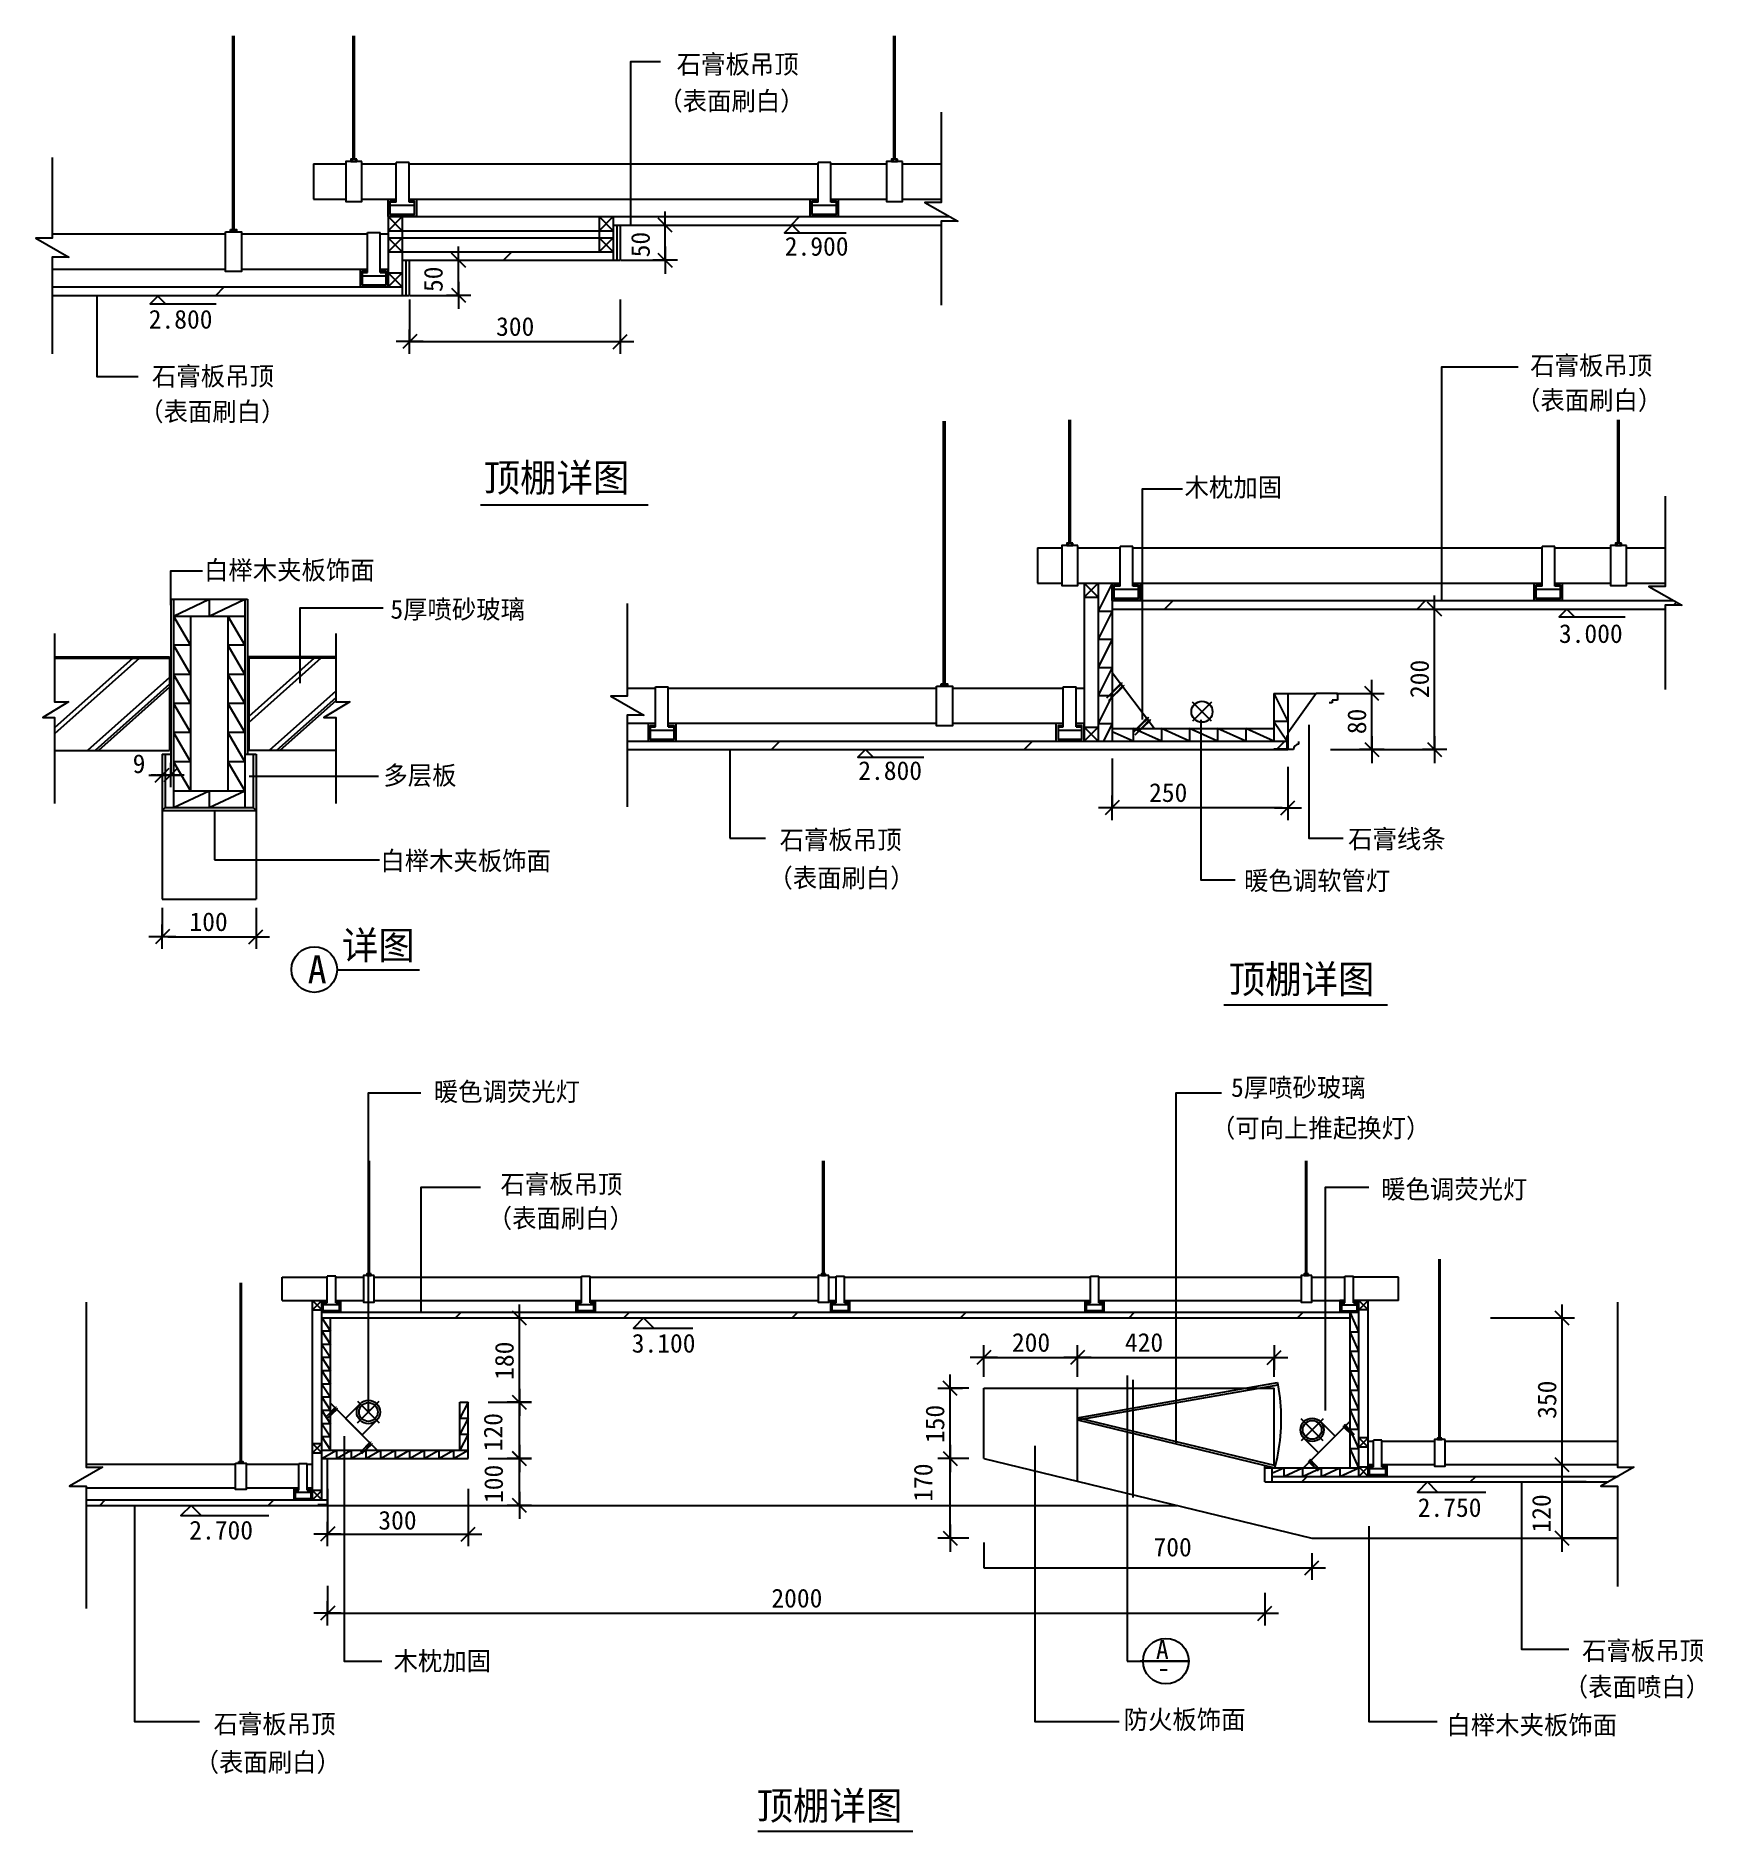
# Model space of a CAD drawing. Header units: metres. Extents: x -7784 to -4227, y 81460 to 85291.
import ezdxf

# ---------------------------------------------------------------- set-up
doc = ezdxf.new("R2010")
doc.units = ezdxf.units.M
for name, color, linetype in [('M1', 5, 'Continuous'), ('P', 7, 'Continuous'), ('STAIRS', 3, 'Continuous'), ('TEXT', 3, 'Continuous'), ('WALL', 2, 'Continuous'), ('X', 8, 'Continuous')]:
    doc.layers.add(name, color=color, linetype=linetype)

# ---------------------------------------------------------------- blocks, each defined once
blk = doc.blocks.new('_DOT')
at = {"color": 6, "linetype": 'ByBlock'}
blk.add_lwpolyline([(-1.27, -1.27), (1.23, 1.23)], dxfattribs=at)
at = {"layer": 'STAIRS', "color": 3}
blk.add_line((-2.42, 0), (2.42, 0), dxfattribs=at)
at = {"layer": 'STAIRS'}
blk.add_line((0, 2.17), (0, -2.17), dxfattribs=at)

msp = doc.modelspace()

# ---------------------------------------------------------------- hatches: boundary and pattern name
at = {"layer": 'STAIRS'}
h = msp.add_hatch(dxfattribs=at)
h.set_pattern_fill('ANSI31', scale=120)
h.paths.add_polyline_path([(-5852.09, 84887.14), (-5852.09, 84895.2), (-5816.68, 84895.2), (-5833.93, 84905.14), (-6552.17, 84905.14), (-6552.17, 84887.14)])
h.paths.add_polyline_path([(-6552.17, 84812.14), (-6552.17, 84830.14), (-7002.17, 84830.14), (-7002.17, 84812.14)])
h.paths.add_polyline_path([(-7002.17, 84737.14), (-7002.17, 84755.14), (-7748.95, 84755.14), (-7748.95, 84737.14)])
h = msp.add_hatch(dxfattribs=at)
h.set_pattern_fill('ANSI31', scale=120)
h.paths.add_polyline_path([(-5487.58, 84067.64), (-5487.58, 84085.64), (-5427.58, 84085.64), (-4289.34, 84085.64), (-4272.09, 84075.7), (-4307.5, 84075.7), (-4307.5, 84067.64)])
h.paths.add_polyline_path([(-5114.08, 83785.64), (-5114.08, 83769.14), (-5142.58, 83769.14), (-5142.58, 83767.64), (-6522.55, 83767.64), (-6522.55, 83785.64)])
h = msp.add_hatch(dxfattribs=at)
h.set_pattern_fill('ANSI31', scale=80)
h.paths.add_polyline_path([(-7173.64, 82566.85), (-7173.64, 82554.85), (-4979.64, 82554.85), (-4979.64, 82566.85), (-5001.64, 82566.85)])
h = msp.add_hatch(dxfattribs=at)
h.set_pattern_fill('ANSI31', scale=80)
h.paths.add_polyline_path([(-7676.54, 82166.85), (-7676.54, 82154.85), (-7182.64, 82154.85), (-7182.64, 82155.85), (-7162.64, 82155.85), (-7162.64, 82166.85)])
h.paths.add_polyline_path([(-7161.64, 82254.85), (-7173.64, 82254.85), (-7173.64, 82166.85), (-7162.64, 82166.85), (-7162.64, 82176.27), (-7161.64, 82176.27)])
h = msp.add_hatch(dxfattribs=at)
h.set_pattern_fill('ANSI31', scale=80)
h.paths.add_polyline_path([(-5146.94, 82216.85), (-5146.94, 82204.85), (-4429.17, 82204.85), (-4408.32, 82216.85)])

# ---------------------------------------------------------------- linework, layer by layer
for p, q in [((-5112.58, 83887.64), (-5052.05, 83887.64)), ((-7074.38, 82360.11), (-7074.38, 82354.2)), ((-7126.5, 82302.24), (-7126.5, 82296.24))]:
    msp.add_line(p, q)
at = {"layer": 'M1'}
msp.add_line((-5443.49, 82422.59), (-5443.49, 82171.44), dxfattribs=at)
for points in [[(-6154.28, 84870.91), (-6170.51, 84887.14), (-6186.74, 84870.91), (-6054.95, 84870.91)], [(-7507.24, 84719.14), (-7523.47, 84735.37), (-7539.7, 84719.14), (-7399.16, 84719.14)], [(-4501.5, 84051.41), (-4517.73, 84067.64), (-4533.96, 84051.41), (-4393.42, 84051.41)], [(-5997.6, 83751.41), (-6013.83, 83767.64), (-6030.06, 83751.41), (-5889.52, 83751.41)], [(-6465.53, 82533.21), (-6487.17, 82554.85), (-6508.81, 82533.21), (-6382.59, 82533.21)], [(-4793.21, 82183.21), (-4814.85, 82204.85), (-4836.49, 82183.21), (-4690.71, 82183.21)], [(-7431.22, 82133.21), (-7452.86, 82154.85), (-7474.5, 82133.21), (-7287.12, 82133.21)]]:
    msp.add_lwpolyline(points, dxfattribs=at)
at = {"layer": 'P'}
for p, q in [((-7363.87, 84877.85), (-7363.87, 85290.84)), ((-7360.51, 84877.85), (-7360.51, 85290.84)), ((-7107.15, 85027.85), (-7107.15, 85290.84)), ((-7103.79, 85027.85), (-7103.79, 85290.84)), ((-5953.65, 85027.85), (-5953.65, 85290.84)), ((-5950.3, 85027.85), (-5950.3, 85290.84)), ((-7191.31, 85017.64), (-7191.31, 84942.64)), ((-7191.31, 85017.64), (-7122.46, 85017.64)), ((-7109.13, 85027.85), (-7109.13, 85022.62)), ((-7101.81, 85027.85), (-7101.81, 85022.62)), ((-7088.47, 85017.64), (-7015.02, 85017.64)), ((-7015.02, 84935.92), (-7015.02, 85021.01)), ((-6987.82, 85021.01), (-7015.02, 85021.01)), ((-6987.82, 84935.92), (-6987.82, 85021.01)), ((-6987.82, 85017.64), (-6115.02, 85017.64)), ((-6115.02, 84935.92), (-6115.02, 85021.01)), ((-6087.82, 85021.01), (-6115.02, 85021.01)), ((-6087.82, 84935.92), (-6087.82, 85021.01)), ((-6087.82, 85017.64), (-5968.97, 85017.64)), ((-5955.63, 85027.85), (-5955.63, 85022.62)), ((-5948.32, 85027.85), (-5948.32, 85022.62)), ((-5934.98, 85017.64), (-5852.09, 85017.64)), ((-7191.31, 84942.64), (-7122.46, 84942.64)), ((-7088.47, 84942.64), (-7015.02, 84942.64)), ((-7015.02, 84935.92), (-7027.67, 84935.92)), ((-7015.02, 84938.14), (-7015.02, 84942.64)), ((-6987.82, 84938.14), (-6987.82, 84942.64)), ((-6987.82, 84942.64), (-6115.02, 84942.64)), ((-6976.67, 84935.92), (-6987.82, 84935.92)), ((-6115.02, 84935.92), (-6127.67, 84935.92)), ((-6115.02, 84938.14), (-6115.02, 84942.64)), ((-6087.82, 84938.14), (-6087.82, 84942.64)), ((-6087.82, 84942.64), (-5968.97, 84942.64)), ((-6076.67, 84935.92), (-6087.82, 84935.92)), ((-5934.98, 84942.64), (-5852.09, 84942.64)), ((-7032.17, 84905.14), (-5833.93, 84905.14)), ((-7032.17, 84905.14), (-7032.17, 84755.14)), ((-7032.17, 84905.14), (-7002.17, 84875.14)), ((-7032.17, 84875.14), (-7002.17, 84905.14)), ((-6976.67, 84928.97), (-7027.67, 84928.97)), ((-7002.17, 84905.14), (-7002.17, 84737.14)), ((-6582.17, 84905.14), (-6582.17, 84830.14)), ((-6552.17, 84905.14), (-6582.17, 84875.14)), ((-6582.17, 84905.14), (-6552.17, 84875.14)), ((-6552.17, 84905.14), (-6552.17, 84812.14)), ((-6076.67, 84928.97), (-6127.67, 84928.97)), ((-7379.19, 84867.64), (-7748.95, 84867.64)), ((-7365.85, 84877.85), (-7365.85, 84872.62)), ((-7358.53, 84877.85), (-7358.53, 84872.62)), ((-7076.51, 84867.64), (-7345.2, 84867.64)), ((-7076.51, 84785.92), (-7076.51, 84871.01)), ((-7076.51, 84871.01), (-7049.31, 84871.01)), ((-7049.31, 84785.92), (-7049.31, 84871.01)), ((-7032.17, 84867.64), (-7049.31, 84867.64)), ((-7032.17, 84875.14), (-6552.17, 84875.14)), ((-7032.17, 84867.64), (-7032.17, 84792.64)), ((-7032.17, 84860.14), (-6552.17, 84860.14)), ((-7002.17, 84860.14), (-7032.17, 84830.14)), ((-7032.17, 84860.14), (-7002.17, 84830.14)), ((-6552.17, 84860.14), (-6582.17, 84830.14)), ((-6582.17, 84860.14), (-6552.17, 84830.14)), ((-6552.17, 84887.14), (-5852.09, 84887.14)), ((-6544.67, 84887.14), (-6544.67, 84812.14)), ((-6537.17, 84887.14), (-6537.17, 84812.14)), ((-6508.92, 84887.14), (-6441.37, 84887.14)), ((-6441.37, 84812.14), (-6441.37, 84887.14)), ((-7032.17, 84830.14), (-6552.17, 84830.14)), ((-7379.19, 84792.64), (-7748.95, 84792.64)), ((-7076.51, 84792.64), (-7345.2, 84792.64)), ((-7087.67, 84785.92), (-7076.51, 84785.92)), ((-7076.51, 84788.14), (-7076.51, 84792.64)), ((-7049.31, 84788.14), (-7049.31, 84792.64)), ((-7049.31, 84785.92), (-7036.67, 84785.92)), ((-7032.17, 84785.14), (-7002.17, 84785.14)), ((-7002.17, 84785.14), (-7032.17, 84755.14)), ((-7032.17, 84785.14), (-7002.17, 84755.14)), ((-7002.17, 84812.14), (-6537.17, 84812.14)), ((-6994.67, 84812.14), (-6994.67, 84737.14)), ((-6993.67, 84812.14), (-6882.09, 84812.14)), ((-6987.17, 84812.14), (-6987.17, 84737.14)), ((-6882.09, 84737.14), (-6882.09, 84812.14)), ((-6536.17, 84812.14), (-6441.37, 84812.14)), ((-7748.95, 84755.14), (-7002.17, 84755.14)), ((-7087.67, 84778.97), (-7036.67, 84778.97)), ((-7748.95, 84737.14), (-6987.17, 84737.14)), ((-6986.17, 84737.14), (-6882.09, 84737.14)), ((-5847.21, 83908.35), (-5847.21, 84468.88)), ((-5843.85, 83908.35), (-5843.85, 84468.88)), ((-5579.52, 84208.35), (-5579.52, 84471.34)), ((-5576.17, 84208.35), (-5576.17, 84471.34)), ((-4409.06, 84208.35), (-4409.06, 84471.34)), ((-4405.71, 84208.35), (-4405.71, 84471.34)), ((-5581.5, 84208.35), (-5581.5, 84203.12)), ((-5574.19, 84208.35), (-5574.19, 84203.12)), ((-4411.04, 84208.35), (-4411.04, 84203.12)), ((-4403.73, 84208.35), (-4403.73, 84203.12)), ((-5646.72, 84198.14), (-5646.72, 84123.14)), ((-5646.72, 84198.14), (-5594.84, 84198.14)), ((-5560.85, 84198.14), (-5470.43, 84198.14)), ((-5470.43, 84116.42), (-5470.43, 84201.51)), ((-5443.23, 84201.51), (-5470.43, 84201.51)), ((-5443.23, 84116.42), (-5443.23, 84201.51)), ((-5443.23, 84198.14), (-4570.43, 84198.14)), ((-4543.23, 84201.51), (-4570.43, 84201.51)), ((-4570.43, 84116.42), (-4570.43, 84201.51)), ((-4543.23, 84116.42), (-4543.23, 84201.51)), ((-4543.23, 84198.14), (-4424.38, 84198.14)), ((-4390.39, 84198.14), (-4307.5, 84198.14)), ((-5646.72, 84123.14), (-5594.84, 84123.14)), ((-5560.85, 84123.14), (-5470.43, 84123.14)), ((-5547.58, 84123.14), (-5547.58, 83785.64)), ((-5517.58, 84093.14), (-5547.58, 84123.14)), ((-5547.58, 84093.14), (-5517.58, 84123.14)), ((-5547.58, 84093.14), (-5517.58, 84093.14)), ((-5517.58, 84123.14), (-5517.58, 83785.64)), ((-5487.58, 84123.14), (-5487.58, 83785.64)), ((-5470.43, 84116.42), (-5483.08, 84116.42)), ((-5432.08, 84109.47), (-5483.08, 84109.47)), ((-5470.43, 84118.64), (-5470.43, 84123.14)), ((-5443.23, 84118.64), (-5443.23, 84123.14)), ((-5443.23, 84123.14), (-4570.43, 84123.14)), ((-5432.08, 84116.42), (-5443.23, 84116.42)), ((-4570.43, 84116.42), (-4583.08, 84116.42)), ((-4532.08, 84109.47), (-4583.08, 84109.47)), ((-4570.43, 84118.64), (-4570.43, 84123.14)), ((-4543.23, 84118.64), (-4543.23, 84123.14)), ((-4543.23, 84123.14), (-4424.38, 84123.14)), ((-4532.08, 84116.42), (-4543.23, 84116.42)), ((-4390.39, 84123.14), (-4307.5, 84123.14)), ((-7496.2, 84088.46), (-7332.2, 84088.46)), ((-7496.2, 84088.46), (-7496.2, 83757.95)), ((-7490.2, 84088.46), (-7490.2, 83643.89)), ((-7338.2, 84088.46), (-7338.2, 83643.89)), ((-7332.2, 84088.46), (-7332.2, 83757.95)), ((-5487.58, 84085.64), (-4289.34, 84085.64)), ((-5487.58, 84085.64), (-5487.58, 84067.64)), ((-5487.58, 84067.64), (-4307.5, 84067.64)), ((-7490.2, 84052.46), (-7338.2, 84052.46)), ((-7454.2, 84052.46), (-7454.2, 83679.89)), ((-7374.2, 84052.46), (-7374.2, 83679.89)), ((-7744.17, 83965.86), (-7498.97, 83965.86)), ((-7744.17, 83963.1), (-7498.97, 83963.1)), ((-7498.97, 83965.86), (-7498.97, 83765.91)), ((-7144.17, 83965.51), (-7329.44, 83965.51)), ((-7144.17, 83962.75), (-7329.44, 83962.75)), ((-6461.92, 83816.42), (-6461.92, 83901.51)), ((-6461.92, 83901.51), (-6434.72, 83901.51)), ((-6434.72, 83816.42), (-6434.72, 83901.51)), ((-5849.19, 83908.35), (-5849.19, 83903.12)), ((-5841.87, 83908.35), (-5841.87, 83903.12)), ((-5591.92, 83901.51), (-5564.72, 83901.51)), ((-5591.92, 83816.42), (-5591.92, 83901.51)), ((-5564.72, 83816.42), (-5564.72, 83901.51)), ((-5498.65, 83878.04), (-5467.49, 83910.39)), ((-5498.65, 83878.04), (-5466.3, 83909.2)), ((-5494.81, 83872.8), (-5463.64, 83905.15)), ((-5494.81, 83872.8), (-5462.45, 83903.96)), ((-5487.58, 83932.64), (-5397.58, 83812.64)), ((-5467.49, 83910.39), (-5466.3, 83909.2)), ((-5463.64, 83905.15), (-5462.45, 83903.96)), ((-6461.92, 83898.14), (-6522.55, 83898.14)), ((-5862.52, 83898.14), (-6434.72, 83898.14)), ((-5591.92, 83898.14), (-5828.54, 83898.14)), ((-5547.58, 83898.14), (-5564.72, 83898.14)), ((-5547.58, 83898.14), (-5547.58, 83823.14)), ((-5275.78, 83828.35), (-5316.2, 83868.76)), ((-5275.63, 83868.92), (-5316.04, 83828.5)), ((-5142.58, 83887.64), (-5112.58, 83887.64)), ((-5142.58, 83887.64), (-5142.58, 83785.64)), ((-5112.58, 83887.64), (-5112.58, 83767.64)), ((-5442.36, 83804.68), (-5411.2, 83837.04)), ((-5442.36, 83804.68), (-5410.01, 83835.85)), ((-5438.51, 83799.44), (-5407.35, 83831.8)), ((-5438.51, 83799.44), (-5406.16, 83830.61)), ((-5411.2, 83837.04), (-5410.01, 83835.85)), ((-5407.35, 83831.8), (-5406.16, 83830.61)), ((-6461.92, 83823.14), (-6522.55, 83823.14)), ((-6522.55, 83785.64), (-5114.08, 83785.64)), ((-6473.08, 83816.42), (-6461.92, 83816.42)), ((-6473.08, 83809.47), (-6422.08, 83809.47)), ((-6461.92, 83818.64), (-6461.92, 83823.14)), ((-5862.52, 83823.14), (-6434.72, 83823.14)), ((-6434.72, 83818.64), (-6434.72, 83823.14)), ((-6434.72, 83816.42), (-6422.08, 83816.42)), ((-5591.92, 83823.14), (-5828.54, 83823.14)), ((-5603.08, 83816.42), (-5591.92, 83816.42)), ((-5603.08, 83809.47), (-5552.08, 83809.47)), ((-5591.92, 83818.64), (-5591.92, 83823.14)), ((-5564.72, 83818.64), (-5564.72, 83823.14)), ((-5564.72, 83816.42), (-5552.08, 83816.42)), ((-5547.58, 83815.64), (-5517.58, 83815.64)), ((-5547.58, 83785.64), (-5517.58, 83815.64)), ((-5517.58, 83785.64), (-5547.58, 83815.64)), ((-5487.58, 83812.64), (-5142.58, 83812.64)), ((-5114.08, 83769.14), (-5114.08, 83797.64)), ((-5112.58, 83797.64), (-5114.08, 83797.64)), ((-7744.17, 83765.91), (-7498.97, 83765.91)), ((-7514.2, 83757.95), (-7514.2, 83448.46)), ((-7514.2, 83757.95), (-7496.2, 83757.95)), ((-7508.2, 83757.95), (-7508.2, 83643.89)), ((-7338.2, 83757.95), (-7314.2, 83757.95)), ((-7144.17, 83765.56), (-7329.44, 83765.56)), ((-7320.2, 83757.95), (-7320.2, 83643.89)), ((-7314.2, 83757.95), (-7314.2, 83448.46)), ((-6522.55, 83767.64), (-5112.58, 83767.64)), ((-5142.58, 83769.14), (-5114.08, 83769.14)), ((-5142.58, 83767.64), (-5142.58, 83769.14)), ((-7490.2, 83679.89), (-7338.2, 83679.89)), ((-7514.2, 83637.89), (-7508.2, 83643.89)), ((-7514.2, 83637.89), (-7314.2, 83637.89)), ((-7508.2, 83643.89), (-7320.2, 83643.89)), ((-7320.2, 83643.89), (-7314.2, 83637.89)), ((-7514.2, 83448.46), (-7314.2, 83448.46)), ((-7074.42, 82648.66), (-7074.42, 82890.34)), ((-7072.18, 82648.66), (-7072.18, 82890.34)), ((-6104.61, 82648.66), (-6104.61, 82890.34)), ((-6102.37, 82648.66), (-6102.37, 82890.34)), ((-5074.42, 82648.66), (-5074.42, 82890.34)), ((-5072.18, 82648.66), (-5072.18, 82890.34)), ((-4789.89, 82298.66), (-4789.89, 82679.98)), ((-4787.66, 82298.66), (-4787.66, 82679.98)), ((-7258.41, 82591.85), (-7258.41, 82641.85)), ((-7258.41, 82641.85), (-7162.21, 82641.85)), ((-7144.08, 82644.1), (-7162.21, 82644.1)), ((-7162.21, 82587.37), (-7162.21, 82644.1)), ((-7144.08, 82587.37), (-7144.08, 82644.1)), ((-7144.08, 82641.85), (-7084.63, 82641.85)), ((-7075.74, 82648.66), (-7075.74, 82645.17)), ((-7070.86, 82648.66), (-7070.86, 82645.17)), ((-7061.97, 82641.85), (-6619.46, 82641.85)), ((-6619.46, 82587.37), (-6619.46, 82644.1)), ((-6619.46, 82644.1), (-6601.33, 82644.1)), ((-6601.33, 82587.37), (-6601.33, 82644.1)), ((-6601.33, 82641.85), (-6114.82, 82641.85)), ((-6105.93, 82648.66), (-6105.93, 82645.17)), ((-6101.05, 82648.66), (-6101.05, 82645.17)), ((-6092.16, 82641.85), (-6076.71, 82641.85)), ((-6076.71, 82644.1), (-6058.57, 82644.1)), ((-6076.71, 82587.37), (-6076.71, 82644.1)), ((-6058.57, 82587.37), (-6058.57, 82644.1)), ((-6058.57, 82641.85), (-5533.96, 82641.85)), ((-5533.96, 82587.37), (-5533.96, 82644.1)), ((-5533.96, 82644.1), (-5515.82, 82644.1)), ((-5515.82, 82587.37), (-5515.82, 82644.1)), ((-5515.82, 82641.85), (-5084.63, 82641.85)), ((-5075.74, 82648.66), (-5075.74, 82645.17)), ((-5070.86, 82648.66), (-5070.86, 82645.17)), ((-5061.97, 82641.85), (-4991.21, 82641.85)), ((-4991.21, 82644.1), (-4973.07, 82644.1)), ((-4991.21, 82587.37), (-4991.21, 82644.1)), ((-4973.07, 82587.37), (-4973.07, 82644.1)), ((-4876.87, 82641.85), (-4973.07, 82641.85)), ((-4876.87, 82591.85), (-4876.87, 82641.85)), ((-7347.63, 82248.66), (-7347.63, 82629.98)), ((-7345.39, 82248.66), (-7345.39, 82629.98)), ((-7258.41, 82591.85), (-7173.64, 82591.85)), ((-7173.64, 82591.85), (-7193.64, 82571.85)), ((-7193.64, 82591.85), (-7173.64, 82571.85)), ((-7193.64, 82241.85), (-7193.64, 82591.85)), ((-7193.64, 82571.85), (-7173.64, 82571.85)), ((-7173.64, 82166.85), (-7173.64, 82571.85)), ((-7173.64, 82566.85), (-4961.64, 82566.85)), ((-7162.21, 82587.37), (-7170.64, 82587.37)), ((-7136.64, 82582.74), (-7170.64, 82582.74)), ((-7162.21, 82588.85), (-7162.21, 82591.85)), ((-7144.08, 82591.85), (-7084.63, 82591.85)), ((-7144.08, 82588.85), (-7144.08, 82591.85)), ((-7136.64, 82587.37), (-7144.08, 82587.37)), ((-7061.97, 82591.85), (-6619.46, 82591.85)), ((-6619.46, 82587.37), (-6627.89, 82587.37)), ((-6593.89, 82582.74), (-6627.89, 82582.74)), ((-6619.46, 82588.85), (-6619.46, 82591.85)), ((-6601.33, 82588.85), (-6601.33, 82591.85)), ((-6601.33, 82591.85), (-6114.82, 82591.85)), ((-6593.89, 82587.37), (-6601.33, 82587.37)), ((-6092.16, 82591.85), (-6076.71, 82591.85)), ((-6076.71, 82587.37), (-6085.14, 82587.37)), ((-6051.14, 82582.74), (-6085.14, 82582.74)), ((-6076.71, 82588.85), (-6076.71, 82591.85)), ((-6058.57, 82591.85), (-5533.96, 82591.85)), ((-6058.57, 82588.85), (-6058.57, 82591.85)), ((-6051.14, 82587.37), (-6058.57, 82587.37)), ((-5533.96, 82587.37), (-5542.39, 82587.37)), ((-5508.39, 82582.74), (-5542.39, 82582.74)), ((-5533.96, 82588.85), (-5533.96, 82591.85)), ((-5515.82, 82588.85), (-5515.82, 82591.85)), ((-5515.82, 82591.85), (-5084.63, 82591.85)), ((-5508.39, 82587.37), (-5515.82, 82587.37)), ((-5061.97, 82591.85), (-4991.21, 82591.85)), ((-4998.64, 82587.37), (-4991.21, 82587.37)), ((-4998.64, 82582.74), (-4964.64, 82582.74)), ((-4991.21, 82588.85), (-4991.21, 82591.85)), ((-4979.64, 82234.85), (-4979.64, 82566.85)), ((-4973.07, 82588.85), (-4973.07, 82591.85)), ((-4973.07, 82587.37), (-4964.64, 82587.37)), ((-4876.87, 82591.85), (-4961.64, 82591.85)), ((-4941.64, 82591.85), (-4961.64, 82571.85)), ((-4961.64, 82591.85), (-4941.64, 82571.85)), ((-4941.64, 82571.85), (-4961.64, 82571.85)), ((-4961.64, 82216.85), (-4961.64, 82566.85)), ((-4941.64, 82241.85), (-4941.64, 82591.85)), ((-7173.64, 82554.85), (-4979.64, 82554.85)), ((-7155.64, 82272.85), (-7155.64, 82554.85)), ((-6825.95, 82554.85), (-6752.33, 82554.85)), ((-6752.33, 82374.85), (-6752.33, 82554.85)), ((-4680.29, 82554.85), (-4527.55, 82554.85)), ((-4527.55, 82187.14), (-4527.55, 82554.85)), ((-5761.64, 82429.29), (-5761.64, 82470.45)), ((-5761.59, 82470.45), (-5561.64, 82470.45)), ((-5561.64, 82429.29), (-5561.64, 82470.45)), ((-5561.64, 82470.45), (-5141.64, 82470.45)), ((-5561.64, 82429.29), (-5561.64, 82470.45)), ((-5141.64, 82429.29), (-5141.64, 82470.45)), ((-5561.49, 82342.03), (-5134.62, 82417.15)), ((-5560.62, 82337.1), (-5133.75, 82412.23)), ((-7055.64, 82272.85), (-7155.64, 82372.85)), ((-7092.06, 82371.79), (-7123.32, 82340.53)), ((-7097.6, 82330.89), (-7051.17, 82377.32)), ((-7097.6, 82377.32), (-7051.17, 82330.89)), ((-6879.64, 82272.85), (-6879.64, 82374.85)), ((-6879.64, 82374.85), (-6861.64, 82374.85)), ((-6861.64, 82254.85), (-6861.64, 82374.85)), ((-6818.58, 82374.85), (-6751.33, 82374.85)), ((-6818.58, 82374.85), (-6751.33, 82374.85)), ((-5793.32, 82404.85), (-5833.28, 82404.85)), ((-5833.28, 82254.85), (-5833.28, 82404.85)), ((-5761.64, 82404.85), (-5141.64, 82404.85)), ((-5761.64, 82254.85), (-5761.64, 82404.85)), ((-5561.64, 82206.28), (-5561.64, 82404.85)), ((-5141.64, 82240.28), (-5141.64, 82404.85)), ((-7164.83, 82343.58), (-7144.05, 82365.15)), ((-7164.83, 82343.58), (-7143.26, 82364.36)), ((-7162.26, 82340.09), (-7141.49, 82361.66)), ((-7162.26, 82340.09), (-7140.7, 82360.86)), ((-7144.05, 82365.15), (-7143.26, 82364.36)), ((-7141.49, 82361.66), (-7140.7, 82360.86)), ((-7123.32, 82340.53), (-7087.97, 82305.17)), ((-7056.71, 82336.43), (-7087.97, 82305.17)), ((-6752.33, 82254.85), (-6752.33, 82362.85)), ((-5561.64, 82337.14), (-5560.46, 82342)), ((-5561.64, 82337.14), (-5140.46, 82234.85)), ((-5560.46, 82342), (-5139.28, 82239.71)), ((-5037.69, 82339.32), (-5084.12, 82292.89)), ((-5037.69, 82292.89), (-5084.12, 82339.32)), ((-5079.64, 82234.85), (-4979.64, 82334.85)), ((-5043.22, 82333.79), (-5011.97, 82302.53)), ((-5078.58, 82298.43), (-5047.32, 82267.17)), ((-4993.79, 82323.66), (-4994.59, 82322.86)), ((-4973.02, 82302.09), (-4994.59, 82322.86)), ((-4973.02, 82302.09), (-4993.79, 82323.66)), ((-4991.23, 82327.15), (-4992.02, 82326.36)), ((-4970.46, 82305.58), (-4992.02, 82326.36)), ((-4970.46, 82305.58), (-4991.23, 82327.15)), ((-4961.64, 82298.85), (-4941.64, 82278.85)), ((-4941.64, 82298.85), (-4961.64, 82278.85)), ((-4941.64, 82298.85), (-4961.64, 82298.85)), ((-4941.64, 82291.85), (-4930.21, 82291.85)), ((-4941.64, 82241.85), (-4941.64, 82291.85)), ((-4930.21, 82237.37), (-4930.21, 82294.1)), ((-4912.08, 82294.1), (-4930.21, 82294.1)), ((-4912.08, 82237.37), (-4912.08, 82294.1)), ((-4912.08, 82291.85), (-4800.1, 82291.85)), ((-4791.21, 82298.66), (-4791.21, 82295.17)), ((-4786.34, 82298.66), (-4786.34, 82295.17)), ((-4777.44, 82291.85), (-4409.59, 82291.85)), ((-7193.64, 82286.85), (-7173.64, 82286.85)), ((-7193.64, 82286.85), (-7173.64, 82266.85)), ((-7173.64, 82286.85), (-7193.64, 82266.85)), ((-7193.64, 82266.85), (-7173.64, 82266.85)), ((-7173.64, 82272.85), (-6861.64, 82272.85)), ((-7173.64, 82254.85), (-6861.64, 82254.85)), ((-7161.64, 82154.85), (-7161.64, 82254.85)), ((-7090.69, 82269.07), (-7069.91, 82290.64)), ((-7090.69, 82269.07), (-7069.12, 82289.85)), ((-7088.12, 82265.58), (-7067.35, 82287.15)), ((-7088.12, 82265.58), (-7066.55, 82286.35)), ((-7069.91, 82290.64), (-7069.12, 82289.85)), ((-7067.35, 82287.15), (-7066.55, 82286.35)), ((-6818.58, 82254.85), (-6751.33, 82254.85)), ((-6818.58, 82254.85), (-6751.33, 82254.85)), ((-6752.33, 82154.85), (-6752.33, 82254.85)), ((-5793.32, 82254.85), (-5833.28, 82254.85)), ((-5793.32, 82254.85), (-5833.28, 82254.85)), ((-5833.28, 82084.85), (-5833.28, 82254.85)), ((-5761.64, 82254.85), (-5061.64, 82084.85)), ((-4941.64, 82278.85), (-4961.64, 82278.85)), ((-7357.84, 82241.85), (-7676.54, 82241.85)), ((-7348.95, 82248.66), (-7348.95, 82245.17)), ((-7344.07, 82248.66), (-7344.07, 82245.17)), ((-7223.21, 82241.85), (-7335.18, 82241.85)), ((-7223.21, 82187.37), (-7223.21, 82244.1)), ((-7223.21, 82244.1), (-7205.07, 82244.1)), ((-7205.07, 82187.37), (-7205.07, 82244.1)), ((-7193.64, 82241.85), (-7205.07, 82241.85)), ((-7193.64, 82191.85), (-7193.64, 82241.85)), ((-5161.64, 82234.85), (-5161.64, 82239.99)), ((-5161.64, 82204.85), (-5161.64, 82234.85)), ((-5161.64, 82234.85), (-4961.64, 82234.85)), ((-5146.94, 82234.85), (-5146.94, 82204.85)), ((-5146.94, 82216.85), (-4408.32, 82216.85)), ((-5140.46, 82234.85), (-5139.28, 82239.71)), ((-5067.94, 82249.15), (-5068.73, 82248.35)), ((-5047.16, 82227.58), (-5068.73, 82248.35)), ((-5047.16, 82227.58), (-5067.94, 82249.15)), ((-5065.37, 82252.64), (-5066.17, 82251.85)), ((-5044.6, 82231.07), (-5066.17, 82251.85)), ((-5044.6, 82231.07), (-5065.37, 82252.64)), ((-4941.64, 82236.85), (-4961.64, 82216.85)), ((-4961.64, 82236.85), (-4941.64, 82216.85)), ((-4961.64, 82236.85), (-4941.64, 82236.85)), ((-4941.64, 82241.85), (-4930.21, 82241.85)), ((-4930.21, 82237.37), (-4938.64, 82237.37)), ((-4904.64, 82232.74), (-4938.64, 82232.74)), ((-4930.21, 82238.85), (-4930.21, 82241.85)), ((-4912.08, 82241.85), (-4800.1, 82241.85)), ((-4912.08, 82238.85), (-4912.08, 82241.85)), ((-4904.64, 82237.37), (-4912.08, 82237.37)), ((-4777.44, 82241.85), (-4409.59, 82241.85)), ((-7357.84, 82191.85), (-7676.54, 82191.85)), ((-7223.21, 82191.85), (-7335.18, 82191.85)), ((-7230.64, 82187.37), (-7223.21, 82187.37)), ((-7230.64, 82182.74), (-7196.64, 82182.74)), ((-7223.21, 82188.85), (-7223.21, 82191.85)), ((-7205.07, 82188.85), (-7205.07, 82191.85)), ((-7193.64, 82191.85), (-7205.07, 82191.85)), ((-7205.07, 82187.37), (-7196.64, 82187.37)), ((-7173.64, 82186.85), (-7193.64, 82166.85)), ((-7193.64, 82186.85), (-7173.64, 82166.85)), ((-7173.64, 82186.85), (-7193.64, 82186.85)), ((-7161.64, 82190.5), (-7161.64, 82093.61)), ((-6861.64, 82190.5), (-6861.64, 82093.61)), ((-5161.64, 82204.85), (-4429.17, 82204.85)), ((-4476.44, 82204.85), (-4528.55, 82204.85)), ((-4476.44, 82204.85), (-4528.55, 82204.85)), ((-4527.55, 82084.85), (-4527.55, 82187.14)), ((-7676.54, 82166.85), (-7162.64, 82166.85)), ((-7676.54, 82154.85), (-7161.64, 82154.85)), ((-7162.64, 82155.85), (-7182.64, 82155.85)), ((-7182.64, 82155.85), (-7182.64, 82154.85)), ((-7162.64, 82176.27), (-7162.64, 82155.85)), ((-7162.64, 82176.27), (-7161.64, 82176.27)), ((-7161.64, 82154.85), (-5349.88, 82154.85)), ((-6812.88, 82154.85), (-6752.33, 82154.85)), ((-7161.64, 82093.61), (-6861.64, 82093.61)), ((-5793.32, 82084.85), (-5833.28, 82084.85)), ((-5761.64, 82075.35), (-5761.64, 82021.77)), ((-5061.64, 82084.85), (-4409.59, 82084.85)), ((-4410.59, 82084.85), (-4528.55, 82084.85)), ((-5061.64, 82053.2), (-5061.64, 82020.77)), ((-5761.64, 82021.77), (-5073.64, 82021.77)), ((-7161.64, 81983.02), (-7161.64, 81924.73)), ((-5161.64, 81968.08), (-5161.64, 81923.73)), ((-7161.64, 81924.73), (-5173.64, 81924.73))]:
    msp.add_line(p, q, dxfattribs=at)
for points in [[(-7088.47, 85022.62), (-7122.46, 85022.62), (-7122.46, 84937.73), (-7088.47, 84937.73)], [(-7098.85, 85027.85), (-7112.09, 85027.85), (-7112.09, 85022.62), (-7098.85, 85022.62)], [(-5934.98, 85022.62), (-5968.97, 85022.62), (-5968.97, 84937.73), (-5934.98, 84937.73)], [(-5945.36, 85027.85), (-5958.59, 85027.85), (-5958.59, 85022.62), (-5945.36, 85022.62)], [(-7379.19, 84872.62), (-7345.2, 84872.62), (-7345.2, 84787.73), (-7379.19, 84787.73)], [(-7368.81, 84877.85), (-7355.57, 84877.85), (-7355.57, 84872.62), (-7368.81, 84872.62)], [(-5571.23, 84208.35), (-5584.46, 84208.35), (-5584.46, 84203.12), (-5571.23, 84203.12)], [(-4400.77, 84208.35), (-4414, 84208.35), (-4414, 84203.12), (-4400.77, 84203.12)], [(-5560.85, 84203.12), (-5594.84, 84203.12), (-5594.84, 84118.23), (-5560.85, 84118.23)], [(-4390.39, 84203.12), (-4424.38, 84203.12), (-4424.38, 84118.23), (-4390.39, 84118.23)], [(-5862.52, 83903.12), (-5828.54, 83903.12), (-5828.54, 83818.23), (-5862.52, 83818.23)], [(-5852.15, 83908.35), (-5838.91, 83908.35), (-5838.91, 83903.12), (-5852.15, 83903.12)], [(-7061.97, 82645.17), (-7084.63, 82645.17), (-7084.63, 82588.57), (-7061.97, 82588.57)], [(-7068.89, 82648.66), (-7077.71, 82648.66), (-7077.71, 82645.17), (-7068.89, 82645.17)], [(-6092.16, 82645.17), (-6114.82, 82645.17), (-6114.82, 82588.57), (-6092.16, 82588.57)], [(-6099.08, 82648.66), (-6107.9, 82648.66), (-6107.9, 82645.17), (-6099.08, 82645.17)], [(-5061.97, 82645.17), (-5084.63, 82645.17), (-5084.63, 82588.57), (-5061.97, 82588.57)], [(-5068.89, 82648.66), (-5077.71, 82648.66), (-5077.71, 82645.17), (-5068.89, 82645.17)], [(-4777.44, 82295.17), (-4800.1, 82295.17), (-4800.1, 82238.57), (-4777.44, 82238.57)], [(-4784.36, 82298.66), (-4793.18, 82298.66), (-4793.18, 82295.17), (-4784.36, 82295.17)], [(-7357.84, 82245.17), (-7335.18, 82245.17), (-7335.18, 82188.57), (-7357.84, 82188.57)], [(-7350.92, 82248.66), (-7342.1, 82248.66), (-7342.1, 82245.17), (-7350.92, 82245.17)]]:
    msp.add_lwpolyline(points, close=True, dxfattribs=at)
for points in [[(-6987.82, 84942.64), (-6972.17, 84942.64), (-6972.17, 84905.14), (-7032.17, 84905.14), (-7032.17, 84942.64), (-7015.02, 84942.64)], [(-6987.82, 84938.14), (-6976.67, 84938.14), (-6976.67, 84909.64), (-7027.67, 84909.64), (-7027.67, 84938.14), (-7015.02, 84938.14)], [(-6087.82, 84942.64), (-6072.17, 84942.64), (-6072.17, 84905.14), (-6132.17, 84905.14), (-6132.17, 84942.64), (-6115.02, 84942.64)], [(-6087.82, 84938.14), (-6076.67, 84938.14), (-6076.67, 84909.64), (-6127.67, 84909.64), (-6127.67, 84938.14), (-6115.02, 84938.14)], [(-7076.51, 84792.64), (-7092.17, 84792.64), (-7092.17, 84755.14), (-7032.17, 84755.14), (-7032.17, 84792.64), (-7049.31, 84792.64)], [(-7076.51, 84788.14), (-7087.67, 84788.14), (-7087.67, 84759.64), (-7036.67, 84759.64), (-7036.67, 84788.14), (-7049.31, 84788.14)], [(-5443.23, 84123.14), (-5427.58, 84123.14), (-5427.58, 84085.64), (-5487.58, 84085.64), (-5487.58, 84123.14), (-5470.43, 84123.14)], [(-5443.23, 84118.64), (-5432.08, 84118.64), (-5432.08, 84090.14), (-5483.08, 84090.14), (-5483.08, 84118.64), (-5470.43, 84118.64)], [(-4543.23, 84123.14), (-4527.58, 84123.14), (-4527.58, 84085.64), (-4587.58, 84085.64), (-4587.58, 84123.14), (-4570.43, 84123.14)], [(-4543.23, 84118.64), (-4532.08, 84118.64), (-4532.08, 84090.14), (-4583.08, 84090.14), (-4583.08, 84118.64), (-4570.43, 84118.64)], [(-6461.92, 83823.14), (-6477.58, 83823.14), (-6477.58, 83785.64), (-6417.58, 83785.64), (-6417.58, 83823.14), (-6434.72, 83823.14)], [(-6461.92, 83818.64), (-6473.08, 83818.64), (-6473.08, 83790.14), (-6422.08, 83790.14), (-6422.08, 83818.64), (-6434.72, 83818.64)], [(-5591.92, 83823.14), (-5607.58, 83823.14), (-5607.58, 83785.64), (-5547.58, 83785.64), (-5547.58, 83823.14), (-5564.72, 83823.14)], [(-5591.92, 83818.64), (-5603.08, 83818.64), (-5603.08, 83790.14), (-5552.08, 83790.14), (-5552.08, 83818.64), (-5564.72, 83818.64)], [(-7144.08, 82591.85), (-7133.64, 82591.85), (-7133.64, 82566.85), (-7173.64, 82566.85), (-7173.64, 82591.85), (-7162.21, 82591.85)], [(-7144.08, 82588.85), (-7136.64, 82588.85), (-7136.64, 82569.85), (-7170.64, 82569.85), (-7170.64, 82588.85), (-7162.21, 82588.85)], [(-6601.33, 82591.85), (-6590.89, 82591.85), (-6590.89, 82566.85), (-6630.89, 82566.85), (-6630.89, 82591.85), (-6619.46, 82591.85)], [(-6601.33, 82588.85), (-6593.89, 82588.85), (-6593.89, 82569.85), (-6627.89, 82569.85), (-6627.89, 82588.85), (-6619.46, 82588.85)], [(-6058.57, 82591.85), (-6048.14, 82591.85), (-6048.14, 82566.85), (-6088.14, 82566.85), (-6088.14, 82591.85), (-6076.71, 82591.85)], [(-6058.57, 82588.85), (-6051.14, 82588.85), (-6051.14, 82569.85), (-6085.14, 82569.85), (-6085.14, 82588.85), (-6076.71, 82588.85)], [(-5515.82, 82591.85), (-5505.39, 82591.85), (-5505.39, 82566.85), (-5545.39, 82566.85), (-5545.39, 82591.85), (-5533.96, 82591.85)], [(-5515.82, 82588.85), (-5508.39, 82588.85), (-5508.39, 82569.85), (-5542.39, 82569.85), (-5542.39, 82588.85), (-5533.96, 82588.85)], [(-4991.21, 82591.85), (-5001.64, 82591.85), (-5001.64, 82566.85), (-4961.64, 82566.85), (-4961.64, 82591.85), (-4973.07, 82591.85)], [(-4991.21, 82588.85), (-4998.64, 82588.85), (-4998.64, 82569.85), (-4964.64, 82569.85), (-4964.64, 82588.85), (-4973.07, 82588.85)], [(-4912.08, 82241.85), (-4901.64, 82241.85), (-4901.64, 82216.85), (-4941.64, 82216.85), (-4941.64, 82241.85), (-4930.21, 82241.85)], [(-4912.08, 82238.85), (-4904.64, 82238.85), (-4904.64, 82219.85), (-4938.64, 82219.85), (-4938.64, 82238.85), (-4930.21, 82238.85)], [(-7223.21, 82191.85), (-7233.64, 82191.85), (-7233.64, 82166.85), (-7193.64, 82166.85), (-7193.64, 82191.85), (-7205.07, 82191.85)], [(-7223.21, 82188.85), (-7230.64, 82188.85), (-7230.64, 82169.85), (-7196.64, 82169.85), (-7196.64, 82188.85), (-7205.07, 82188.85)]]:
    msp.add_lwpolyline(points, dxfattribs=at)
msp.add_lwpolyline([(-5139.28, 82239.71, 0.09), (-5129.53, 82384.47), (-5133.75, 82412.23, -1.15)], format="xyb", dxfattribs=at)
for centre, radius in [((-5295.99, 83848.55), 22.5), ((-7074.38, 82354.11), 25), ((-7074.38, 82354.11), 20), ((-5060.9, 82316.11), 25), ((-5060.9, 82316.11), 20)]:
    msp.add_circle(centre, radius, dxfattribs=at)
at = {"layer": 'STAIRS'}
for p, q in [((-7577.36, 83963.1), (-7744.17, 83814.19)), ((-7563, 83963.1), (-7744.17, 83801.37)), ((-7329.44, 83965.51), (-7329.44, 83765.56)), ((-7175.84, 83962.75), (-7329.44, 83825.64)), ((-7190.2, 83962.75), (-7329.44, 83838.46)), ((-7498.97, 83921.75), (-7673.54, 83765.91)), ((-7498.97, 83907.29), (-7657.35, 83765.91)), ((-7498.97, 83901.09), (-7650.4, 83765.91)), ((-7144.17, 83892.51), (-7286.39, 83765.56)), ((-7144.17, 83878.06), (-7270.19, 83765.56)), ((-7144.17, 83871.86), (-7263.25, 83765.56)), ((-6303.61, 83767.63), (-6303.61, 83578.54)), ((-6303.61, 83578.54), (-6226.92, 83578.54)), ((-5455.36, 82431.89), (-5455.36, 81822.35)), ((-5455.36, 81822.35), (-5324.33, 81822.35)), ((-5324.33, 81822.35), (-5427.53, 81822.35))]:
    msp.add_line(p, q, dxfattribs=at)
for points in [[(-6514.51, 84887.33), (-6514.51, 85236.25), (-6450.99, 85236.25)], [(-5852.09, 85127.79), (-5852.09, 84935.66), (-5886.95, 84935.66), (-5816.68, 84895.2), (-5852.09, 84895.2), (-5852.09, 84715.87)], [(-7748.95, 85031.46), (-7748.95, 84859.36), (-7783.81, 84859.36), (-7713.54, 84818.91), (-7748.95, 84818.91), (-7748.95, 84612.47)], [(-7653.93, 84737.12), (-7653.93, 84564.1), (-7565.53, 84564.1)], [(-4784.38, 84085.73), (-4784.38, 84584.63), (-4621.15, 84584.63)], [(-5422.69, 83832.13), (-5422.69, 84324.08), (-5337.48, 84324.08)], [(-4307.5, 84308.29), (-4307.5, 84116.15), (-4342.36, 84116.15), (-4272.09, 84075.7), (-4307.5, 84075.7), (-4307.5, 83896.37)], [(-7496.2, 84075.7), (-7496.2, 84149.08), (-7428.11, 84149.08)], [(-5487.58, 84123.14), (-5517.58, 84063.14), (-5487.58, 84063.14)], [(-7490.2, 84052.46), (-7414.2, 84088.46), (-7414.2, 84052.46), (-7338.2, 84088.46)], [(-7219.89, 83909.88), (-7219.89, 84070.63), (-7043.04, 84070.63)], [(-6522.55, 84079.54), (-6522.55, 83881.53), (-6557.4, 83881.53), (-6487.14, 83841.08), (-6522.55, 83841.08), (-6522.55, 83645.46)], [(-5487.58, 84063.14), (-5517.58, 84003.14), (-5487.58, 84003.14)], [(-7744.17, 84015.87), (-7744.17, 83869.59), (-7714.26, 83869.59), (-7769.36, 83836.56), (-7744.17, 83836.56), (-7744.17, 83652.53)], [(-7490.2, 84052.46), (-7454.2, 83990.37), (-7490.2, 83990.37), (-7454.2, 83928.27), (-7490.2, 83928.27), (-7454.2, 83866.18), (-7490.2, 83866.18), (-7454.2, 83804.08), (-7490.2, 83804.08), (-7454.2, 83741.99), (-7490.2, 83741.99), (-7454.2, 83679.89)], [(-7374.2, 84052.46), (-7338.2, 83990.37), (-7374.2, 83990.37), (-7338.2, 83928.27), (-7374.2, 83928.27), (-7338.2, 83866.18), (-7374.2, 83866.18), (-7338.2, 83804.08), (-7374.2, 83804.08), (-7338.2, 83741.99), (-7374.2, 83741.99), (-7338.2, 83679.89)], [(-7144.17, 84015.87), (-7144.17, 83869.59), (-7114.26, 83869.59), (-7169.36, 83836.56), (-7144.17, 83836.56), (-7144.17, 83652.53)], [(-5487.58, 84003.14), (-5517.58, 83943.14), (-5487.58, 83943.14)], [(-5487.58, 83943.14), (-5517.58, 83883.14), (-5487.58, 83883.14)], [(-5487.58, 83883.14), (-5517.58, 83823.14), (-5487.58, 83823.14)], [(-5142.58, 83887.64), (-5112.58, 83827.64), (-5142.58, 83827.64), (-5114.08, 83785.64)], [(-5298.12, 83831.64), (-5298.12, 83490.12), (-5225.1, 83490.12)], [(-5487.58, 83823.14), (-5506.33, 83785.64)], [(-5442.58, 83785.64), (-5487.58, 83805.89)], [(-5382.58, 83785.64), (-5442.58, 83812.64), (-5442.58, 83785.64)], [(-5322.58, 83785.64), (-5382.58, 83812.64), (-5382.58, 83785.64)], [(-5262.58, 83785.64), (-5322.58, 83812.64), (-5322.58, 83785.64)], [(-5202.58, 83785.64), (-5262.58, 83812.64), (-5262.58, 83785.64)], [(-5142.58, 83785.64), (-5202.58, 83812.64), (-5202.58, 83785.64)], [(-5068.37, 83820.61), (-5068.37, 83578.98), (-4994.84, 83578.98)], [(-7329.14, 83711.23), (-7052.98, 83711.23)], [(-7490.2, 83643.89), (-7414.2, 83679.89), (-7414.2, 83643.89), (-7338.2, 83679.89)], [(-7402.61, 83637.73), (-7402.61, 83532.78)], [(-7402.61, 83532.78), (-7050.82, 83532.78)], [(-7074.38, 82354.2), (-7074.38, 83035.54), (-6962.53, 83035.54)], [(-5351.05, 82288.29), (-5351.05, 83035.54), (-5254.64, 83035.54)], [(-6962, 82566.87), (-6962, 82834.13), (-6834.93, 82834.13)], [(-5032.31, 82357.39), (-5032.31, 82834.13), (-4939.83, 82834.13)], [(-7676.54, 82588.67), (-7676.54, 82236.18), (-7641.68, 82236.18), (-7711.95, 82195.73), (-7676.54, 82195.73), (-7676.54, 81935.14)], [(-4961.64, 82234.85), (-4979.64, 82276.35), (-4961.64, 82276.35), (-4979.64, 82317.85), (-4961.64, 82317.85), (-4979.64, 82359.35), (-4961.64, 82359.35), (-4979.64, 82400.85), (-4961.64, 82400.85), (-4979.64, 82442.35), (-4961.64, 82442.35), (-4979.64, 82483.85), (-4961.64, 82483.85), (-4979.64, 82525.35), (-4961.64, 82525.35), (-4979.64, 82566.85)], [(-4409.59, 82588.67), (-4409.59, 82236.18), (-4374.74, 82236.18), (-4445, 82195.73), (-4409.59, 82195.73), (-4409.59, 81981.83)], [(-7173.64, 82554.85), (-7155.64, 82526.65), (-7173.64, 82526.65), (-7155.64, 82498.45), (-7173.64, 82498.45), (-7155.64, 82470.25), (-7173.64, 82470.25), (-7155.64, 82442.05), (-7173.64, 82442.05), (-7155.64, 82413.85), (-7173.64, 82413.85), (-7155.64, 82385.65), (-7173.64, 82385.65), (-7155.64, 82357.45), (-7173.64, 82357.45), (-7155.64, 82329.25), (-7173.64, 82329.25), (-7155.64, 82301.05), (-7173.64, 82301.05), (-7155.64, 82272.85)], [(-6861.64, 82374.85), (-6879.64, 82340.85), (-6861.64, 82340.85), (-6879.64, 82306.85), (-6861.64, 82306.85), (-6879.64, 82272.85)], [(-7126.5, 82296.24), (-7126.5, 81822.35), (-7045.47, 81822.35)], [(-7173.64, 82254.85), (-7142.44, 82272.85), (-7142.44, 82254.85), (-7111.24, 82272.85), (-7111.24, 82254.85), (-7080.04, 82272.85), (-7080.04, 82254.85), (-7048.84, 82272.85), (-7048.84, 82254.85), (-7017.64, 82272.85), (-7017.64, 82254.85), (-6986.44, 82272.85), (-6986.44, 82254.85), (-6955.24, 82272.85), (-6955.24, 82254.85), (-6924.04, 82272.85), (-6924.04, 82254.85), (-6892.84, 82272.85), (-6892.84, 82254.85), (-6861.64, 82272.85)], [(-5652.46, 82281.99), (-5652.46, 81693.65), (-5472.67, 81693.65)], [(-5146.94, 82223.46), (-5121.64, 82234.85), (-5121.64, 82216.85), (-5081.64, 82234.85), (-5081.64, 82216.85), (-5041.64, 82234.85), (-5041.64, 82216.85), (-5001.64, 82234.85), (-5001.64, 82216.85), (-4961.64, 82234.85)], [(-4614.15, 82205.15), (-4614.15, 81847.73), (-4513.51, 81847.73)], [(-7573.37, 82154.92), (-7573.37, 81693.65), (-7434.55, 81693.65)], [(-4939.76, 82110.74), (-4939.76, 81693.65), (-4794.5, 81693.65)]]:
    msp.add_lwpolyline(points, dxfattribs=at)
msp.add_circle((-7189.92, 83298.39), 48.65, dxfattribs=at)
at = {"layer": 'TEXT'}
for p, q in [((-6986.47, 84728.41), (-6986.47, 84638.53)), ((-6537.17, 84728.41), (-6537.17, 84638.53)), ((-6986.47, 84638.53), (-6537.17, 84638.53)), ((-6835.28, 84289.85), (-6477.54, 84289.85)), ((-4931.33, 84067.64), (-4798.75, 84067.64)), ((-4799.75, 83767.64), (-4799.75, 84067.64)), ((-5009.97, 83887.64), (-4933.56, 83887.64)), ((-4933.56, 83767.64), (-4933.56, 83887.64)), ((-7514.2, 83756.95), (-7514.2, 83712.39)), ((-7496.2, 83756.95), (-7496.2, 83712.39)), ((-5487.58, 83748.89), (-5487.58, 83642.55)), ((-5021.56, 83767.64), (-4799.75, 83767.64)), ((-5016.46, 83767.64), (-4932.56, 83767.64)), ((-7526.2, 83713.39), (-7538.2, 83713.39)), ((-7526.48, 83713.39), (-7472.2, 83713.39)), ((-7514.2, 83713.39), (-7496.2, 83713.39)), ((-5112.58, 83730.89), (-5112.58, 83642.55)), ((-5124.58, 83643.55), (-5475.58, 83643.55)), ((-7514.2, 83430.43), (-7514.2, 83367.27)), ((-7314.2, 83430.43), (-7314.2, 83367.27)), ((-7502.2, 83368.27), (-7326.2, 83368.27)), ((-7141.13, 83297.96), (-6965.17, 83297.96)), ((-5249.02, 83223.04), (-4900.25, 83223.04)), ((-6243.26, 81459.77), (-5912.86, 81459.77))]:
    msp.add_line(p, q, dxfattribs=at)
msp.add_circle((-5372.98, 81822.35), 48.65, dxfattribs=at)
at = {"layer": 'WALL'}
for p, q in [((-5052.05, 83887.64), (-5112.58, 83802.9)), ((-5006.77, 83887.64), (-5052.05, 83887.64)), ((-5018.53, 83867.56), (-5024.4, 83867.56)), ((-5006.77, 83873.44), (-5018.53, 83873.44)), ((-5018.53, 83873.44), (-5018.53, 83867.56)), ((-5006.77, 83887.64), (-5006.77, 83873.44)), ((-5112.58, 83802.9), (-5112.58, 83767.64)), ((-5100.82, 83767.64), (-5112.58, 83767.64)), ((-5089.06, 83779.39), (-5089.06, 83785.27))]:
    msp.add_line(p, q, dxfattribs=at)
msp.add_arc((-5089.06, 83767.64), 11.76, 90, 180, dxfattribs=at)
at = {"layer": 'X'}
for p, q in [((-5133.75, 82412.23), (-5134.62, 82417.15)), ((-5560.62, 82337.1), (-5561.49, 82342.03))]:
    msp.add_line(p, q, dxfattribs=at)

# ---------------------------------------------------------------- block references
at = {"layer": 'P', "xscale": 12, "yscale": 12, "zscale": 12}
for p, rotation in [((-6441.37, 84887.14), 90), ((-6882.09, 84812.14), 90), ((-6441.37, 84812.14), 270), ((-6882.09, 84737.14), 270), ((-6752.33, 82554.85), 90), ((-4527.55, 82554.85), 90), ((-5761.64, 82470.45), 180), ((-5561.64, 82470.45), 180), ((-5833.28, 82404.85), 90), ((-6752.33, 82374.85), 90), ((-6752.33, 82374.85), 270), ((-6752.33, 82254.85), 90), ((-6752.33, 82254.85), 270), ((-5833.28, 82254.85), 270), ((-4527.55, 82241.85), 90), ((-6752.33, 82154.85), 270), ((-7161.64, 82093.61), 180), ((-5833.28, 82084.85), 270), ((-4527.5, 82084.79), 90), ((-7161.64, 81924.73), 180)]:
    msp.add_blockref('_DOT', p, dxfattribs=dict(at, rotation=rotation))
for p in [(-5141.64, 82470.45), (-6861.64, 82093.61), (-5061.64, 82021.77), (-5161.64, 81924.73)]:
    msp.add_blockref('_DOT', p, dxfattribs=at)
at = {"layer": 'TEXT', "xscale": 12, "yscale": 12, "zscale": 12}
for p, rotation in [((-6986.47, 84638.53), 180), ((-4799.75, 84067.64), 90), ((-4933.56, 83887.64), 90), ((-4933.56, 83767.64), 270), ((-4799.75, 83767.64), 270), ((-7496.2, 83713.39), 180), ((-5487.58, 83643.55), 180), ((-7514.2, 83368.27), 180)]:
    msp.add_blockref('_DOT', p, dxfattribs=dict(at, rotation=rotation))
for p in [(-6537.17, 84638.53), (-7514.2, 83713.39), (-5112.58, 83643.55), (-7314.2, 83368.27)]:
    msp.add_blockref('_DOT', p, dxfattribs=at)

# ---------------------------------------------------------------- texts
at = {"layer": 'STAIRS'}
for s, height, p in [(' 石膏板吊顶', 40, (-6443.84, 85210.27)), ('（表面刷白）', 40, (-6455.87, 85132)), ('300', 40, (-6802.08, 84650.74)), (' 石膏板吊顶', 40, (-7563.37, 84544.71)), (' 石膏板吊顶', 40, (-4622.72, 84567.47)), ('（表面刷白）', 40, (-7563.37, 84469.13)), ('（表面刷白）', 40, (-4626, 84493.43)), ('顶棚详图', 59.8, (-6828.64, 84318.21)), ('木枕加固', 40, (-5333.12, 84307.43)), ('白榉木夹板饰面', 40, (-7425.16, 84130.74)), ('5厚喷砂玻璃 ', 40, (-7027.52, 84047.15)), ('9', 40, (-7577.37, 83717.77)), ('多层板', 40, (-7042.48, 83692.78)), ('250', 40, (-5408.91, 83656.07)), (' 石膏板吊顶', 40, (-6224.18, 83555.25)), ('石膏线条', 40, (-4984.12, 83556.84)), ('白榉木夹板饰面', 40, (-7049, 83510.54)), ('（表面刷白）', 40, (-6220.98, 83473.92)), ('暖色调软管灯', 40, (-5206.3, 83468.1)), ('100', 40, (-7456.24, 83380.48)), ('详图', 59.8, (-7131.2, 83320.27)), ('A', 59.8, (-7204.08, 83268.7)), ('顶棚详图', 59.8, (-5239.08, 83248.07)), ('暖色调荧光灯', 40, (-6934.92, 83017.87)), ('5厚喷砂玻璃 ', 40, (-5234.05, 83026.69)), ('（可向上推起换灯） ', 40, (-5276.79, 82940.15)), (' 石膏板吊顶', 40, (-6819.88, 82820.37)), ('暖色调荧光灯', 40, (-4913.73, 82809.61)), ('（表面刷白）', 40, (-6819.88, 82747.69)), ('200', 40, (-5701.49, 82482.66)), ('420', 40, (-5460.4, 82482.66)), ('300', 40, (-7053.21, 82103.22)), ('700', 40, (-5399.43, 82045.93)), ('2000', 40, (-6214.71, 81936.94)), (' 石膏板吊顶', 40, (-4512.16, 81824.72)), ('木枕加固', 40, (-7020.8, 81802.83)), ('（表面喷白）', 40, (-4523.97, 81747.58)), ('防火板饰面', 40, (-5463.09, 81677.75)), (' 石膏板吊顶', 40, (-7431.91, 81668.16)), ('白榉木夹板饰面', 40, (-4774.35, 81666.19)), ('（表面刷白）', 40, (-7445.17, 81586.84)), ('顶棚详图', 59.8, (-6246.2, 81484.14))]:
    msp.add_text(s, height=height, dxfattribs=at).set_placement(p)
for s, p in [('50', (-6474.15, 84818.3)), ('50', (-6916.1, 84744.22)), ('200', (-4811.96, 83877.79)), ('80', (-4945.77, 83800.69)), ('180', (-6764.54, 82422.81)), ('350', (-4540.07, 82339.58)), ('120', (-6788.58, 82270.29)), ('150', (-5845.8, 82287.81)), ('100', (-6787.44, 82159.95)), ('170', (-5870.98, 82162.68)), ('120', (-4551.93, 82096.88))]:
    msp.add_text(s, height=40, rotation=90, dxfattribs=at).set_placement(p)
at = {"layer": 'TEXT'}
for s, p in [('2.900', (-6186.1, 84821.83)), ('2.800', (-7543.13, 84666.14)), ('3.000', (-4534.46, 83995.41)), ('2.800', (-6029.3, 83702.99)), ('3.100', (-6512.63, 82480.92)), ('2.750', (-4835.74, 82130.31)), ('2.700', (-7456.61, 82082.05)), ('A', (-5394.21, 81827.25)), ('-', (-5391.6, 81788.05))]:
    msp.add_text(s, height=40, dxfattribs=at).set_placement(p)

doc.saveas('drawing.dxf')
